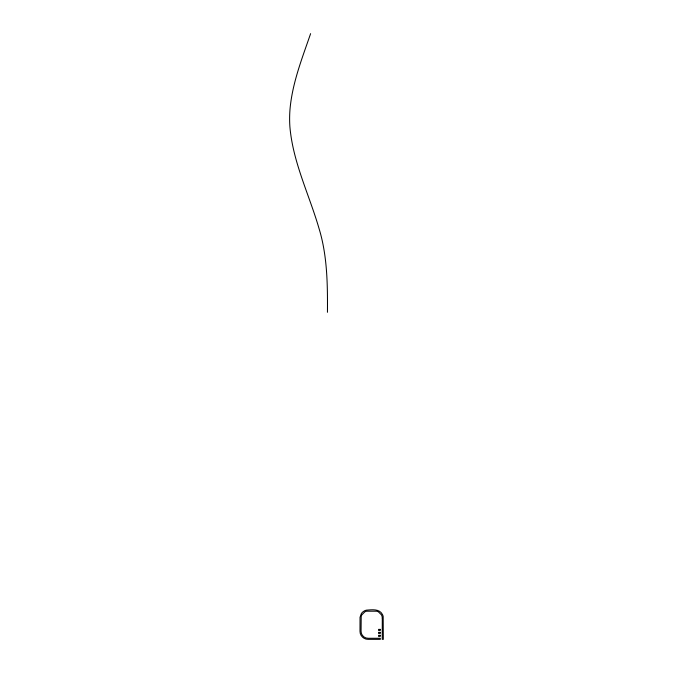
<?xml version="1.0" encoding="UTF-8"?>
<svg xmlns="http://www.w3.org/2000/svg" width="673" height="673" viewBox="0 0 673 673"><rect width="100%" height="100%" fill="white"/><g stroke="black" fill="none" stroke-linecap="round" stroke-linejoin="round"><path stroke-width="1.01" d="M310.606 33.65C302.093 58.4 292.242 83.2 289.987 109.514A79.759 52.696 -82.4 0 0 289.878 126.558C292.864 162.243 309.26 194.741 319.103 228.736C327.33 255.782 327.625 284.284 327.448 312.297M382.289 618.167L382.247 639.35L383.324 639.35L383.181 616.518A7.866 7.866 0 0 0 382.357 614.314C379.336 608.585 371.765 609.755 366.482 610.15A7.622 7.622 0 0 0 364.295 610.933L362.983 611.824A8.648 8.648 0 0 0 361.334 613.625L360.03 617.276L359.996 631.257C359.845 635.606 363.79 639.51 368.131 639.35L380.329 639.35L380.329 638.273L368.131 638.273C364.371 638.408 360.947 635.026 361.073 631.257L361.199 616.704A6.52 6.52 0 0 1 361.881 614.811L364.808 611.892A6.604 6.604 0 0 1 366.701 611.202L376.544 611.202A6.637 6.637 0 0 1 378.453 611.883L381.414 614.836A6.991 6.991 0 0 1 382.121 616.762L382.289 618.167M380.329 629.373L378.546 629.373L378.546 630.45L380.329 630.45L380.329 629.373M380.329 632.342L378.546 632.342L378.546 633.419L380.329 633.419L380.329 632.342M380.329 635.312L378.546 635.312L378.546 636.38L380.329 636.38L380.329 635.312"/></g></svg>
